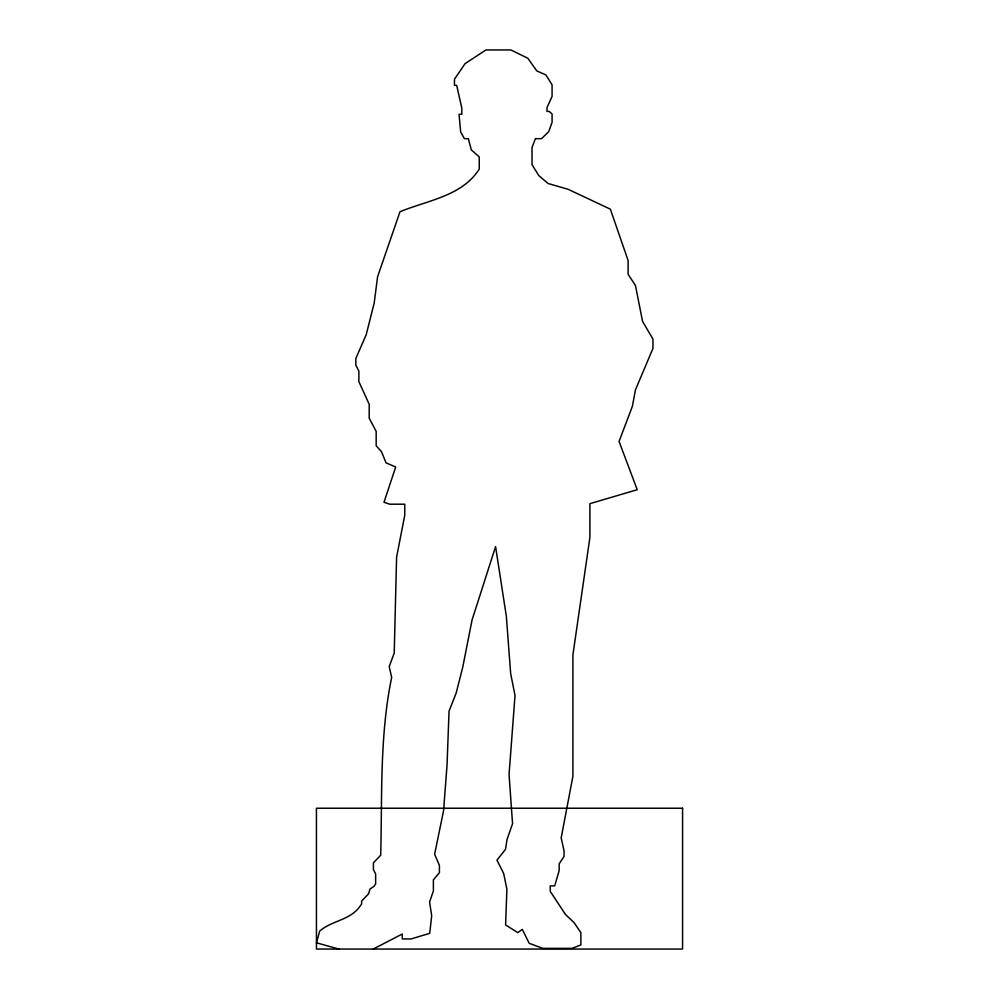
<?xml version="1.0" encoding="UTF-8"?>
<svg xmlns="http://www.w3.org/2000/svg" width="999" height="999" viewBox="0 0 999 999"><rect width="100%" height="100%" fill="white"/><g stroke="black" fill="none" stroke-linecap="round" stroke-linejoin="round"><path stroke-width="1.5" d="M373.239 949.05L402.285 934.003L402.285 938.935L411.163 938.935L429.732 933.316L431.693 915.683L429.57 901.985L433.391 890.983L433.391 879.894L439.41 872.651L439.41 865.446L434.627 854.22L443.556 810.776L447.053 764.897L449.038 711.151L456.156 693.106L462.712 667.32L472.052 619.992L495.579 546.615L506.331 616.196L510.676 673.688L515.022 695.429L509.053 774.487L512.549 823.713L507.042 839.397L505.531 849.262L496.965 860.151L503.683 873.526L506.893 889.285L505.606 924.937L517.794 932.641L522.29 929.395L529.195 943.306L542.707 948.338L572.09 948.338L580.869 944.929L580.869 932.641L574 922.552L565.546 914.56L550.262 891.433L550.262 885.888L554.695 885.888L559.19 870.454L559.19 863.798L564.048 856.38L564.048 850.836L561.176 837.874L572.902 776.323L572.902 654.919L589.897 537.499L589.897 503.671L637.225 489.71L619.068 441.446L632.417 406.193L635.451 389.835L652.946 348.476L652.946 339.061L642.557 321.366L635.464 285.464L628.121 274.375L628.121 260.514L610.352 209.166L568.219 189.335L547.989 183.466L538.736 175.499L532.03 164.66L532.03 147.477L535.427 138.686L541.52 138.686L548.676 131.718L552.085 122.34L552.085 114.023L549.213 111.413L546.99 111.413L546.99 107.53L552.072 96.453L552.072 84.803L545.904 74.937L536.775 70.904L527.809 58.229L510.876 49.95L485.926 49.95L465.072 63.636L454.458 79.221L454.458 85.315L456.68 85.315L461.813 108.167L461.813 114.261L459.041 114.261L460.651 131.93L464.448 138.699L468.331 138.699L471.353 149.937L479.245 156.918L479.245 169.106C462.013 196.241 427.572 200.324 399.975 211.763L377.585 276.76L374.163 303.159L366.233 334.603L355.831 358.504L355.831 365.147L358.866 371.066L358.866 381.606L369.205 404.308L369.205 418.169L376.173 431.418L376.173 445.829L381.431 451.548L386.026 462.837L395.691 467.02L383.991 502.272L389.785 504.195L404.745 504.195L404.745 515.284L396.591 557.18L394.218 653.059L389.21 666.583L391.67 677.397C379.57 735.764 382.255 795.978 380.694 855.244L373.414 862.849L373.414 869.505L375.636 873.963L375.636 883.953L374.063 886.225L369.967 889.073L368.556 893.868L361.638 901.061L361.638 903.833C351.773 920.566 333.017 919.654 319.705 931.056L316.433 942.806L338.873 949.05M682.567 808.228L316.433 808.228L316.433 949.05L682.567 949.05L682.567 808.228"/></g></svg>
